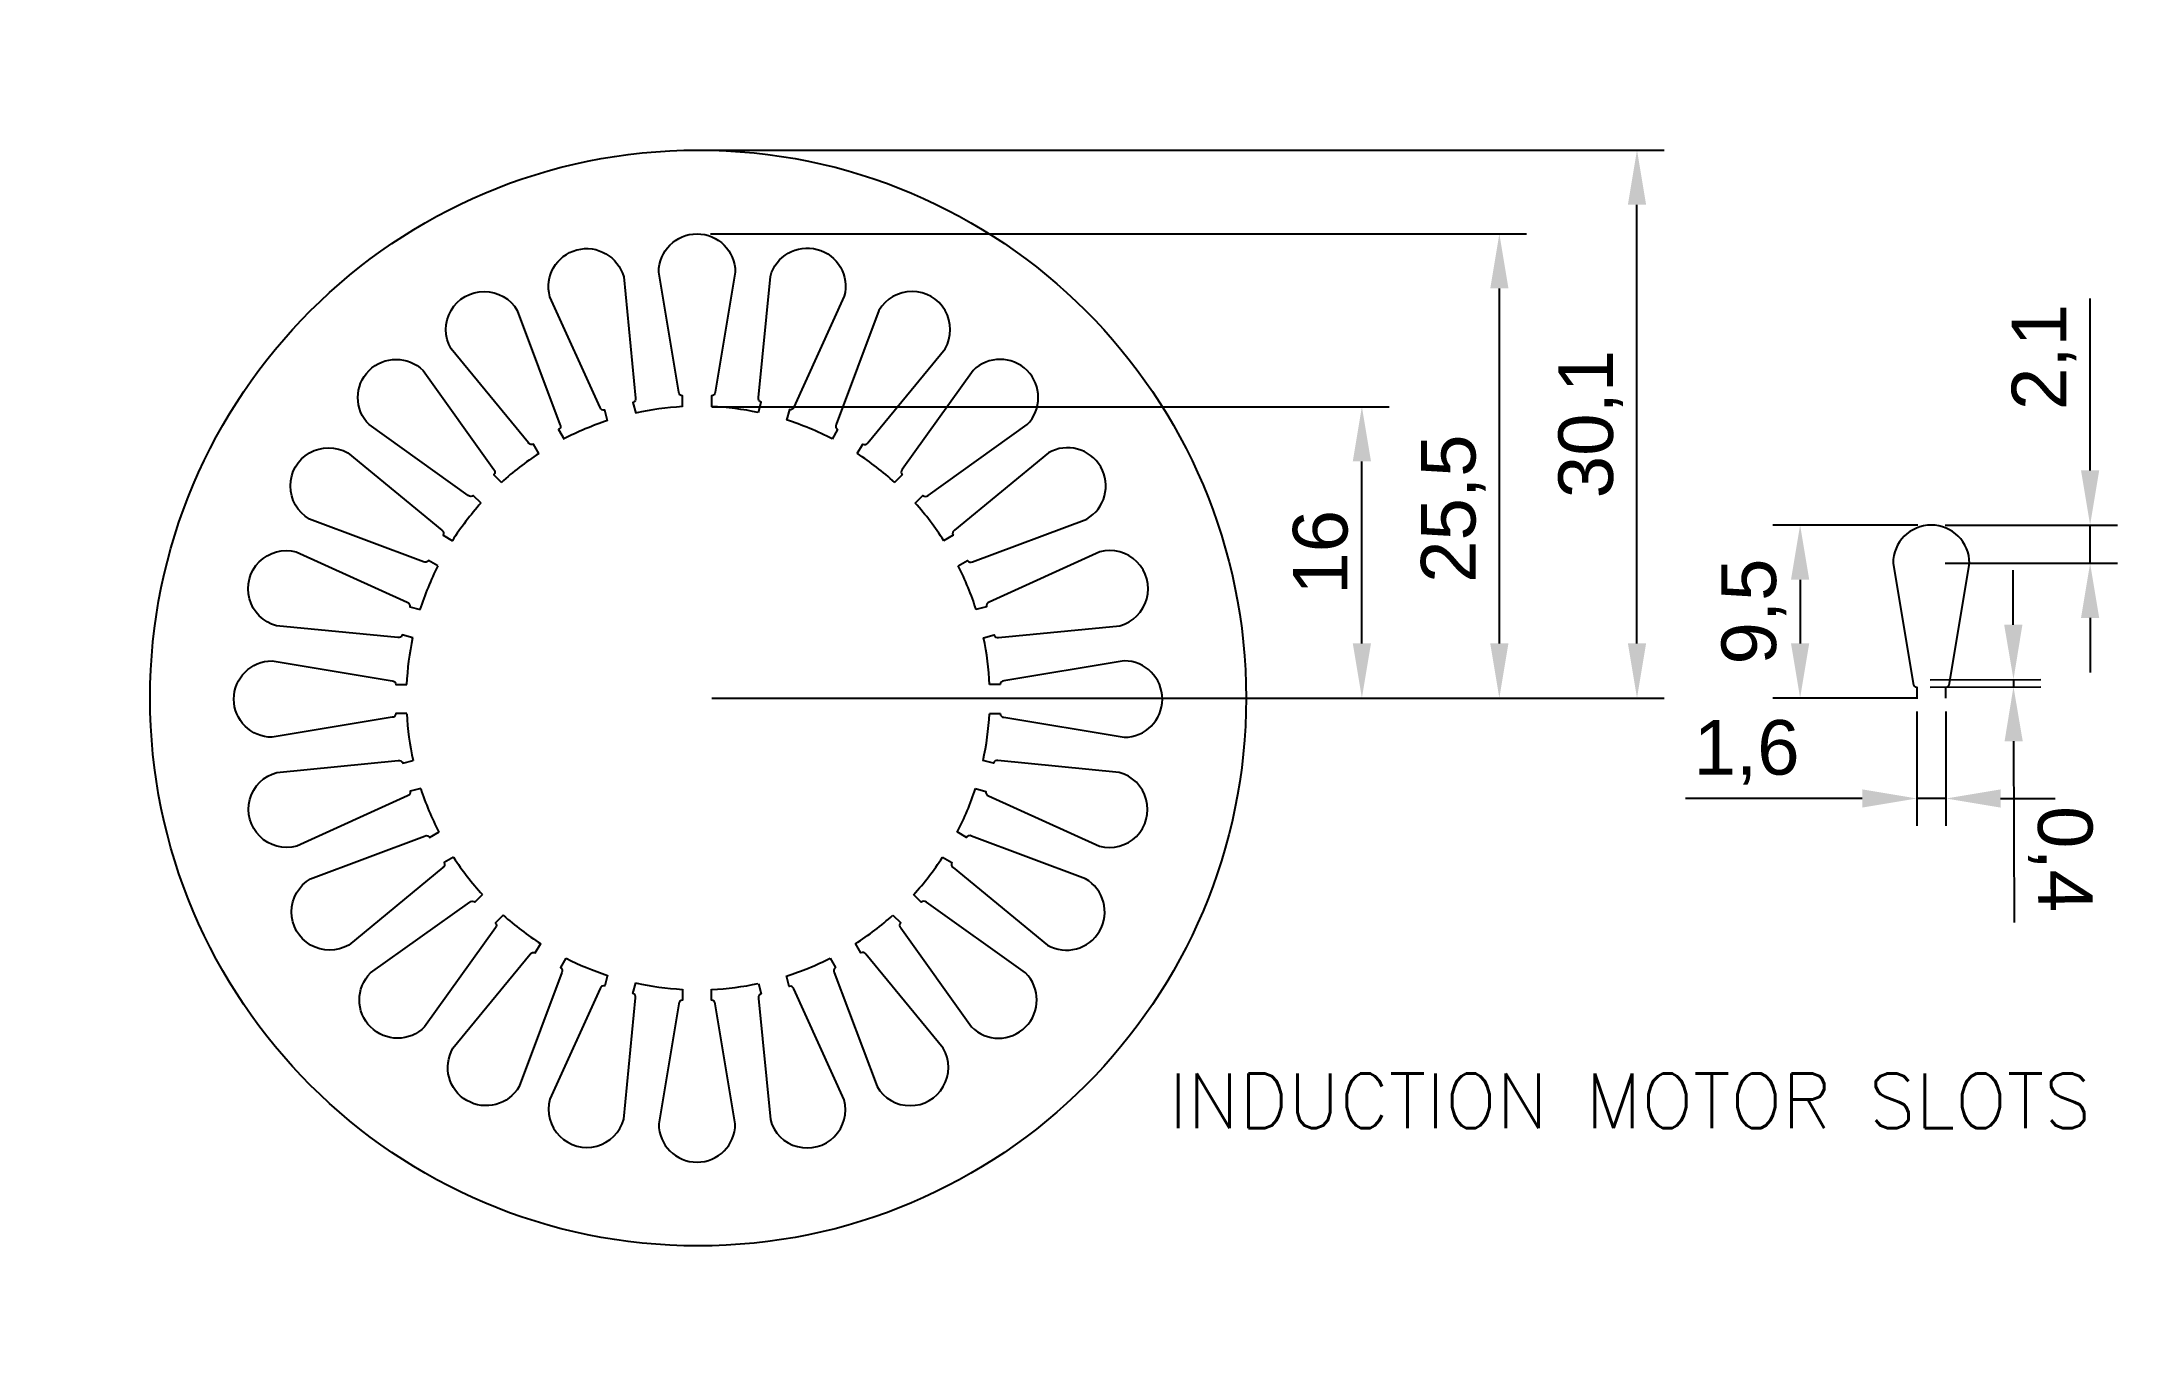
# Model space of a CAD drawing. Header units: millimetres. Extents: x 962 to 1076, y 238 to 310.
import ezdxf

# ---------------------------------------------------------------- set-up
doc = ezdxf.new("R2010")
doc.units = ezdxf.units.MM
doc.styles.add('Simplex_3', font='simplex.shx', dxfattribs={"height": 3})
doc.styles.get("Standard").update_dxf_attribs({"font": 'Arial Unicode MS.ttf'})
doc.dimstyles.new('Decimal-3', dxfattribs={"dimscale": 1.2, "dimtxt": 2.5, "dimasz": 2.5, "dimexe": 1.25, "dimexo": 0.625, "dimtad": 1, "dimtxsty": 'Standard', "dimcen": 2.5, "dimadec": 0, "dimazin": 0, "dimtfac": 1, "dimtmove": 0, "dimatfit": 3, "dimfxl": 1, "dimarcsym": 0})

# ---------------------------------------------------------------- blocks, each defined once
blk = doc.blocks.new('*U3')
for points in [[(0.86, 0), (0.86, 0.6, 0.414214), (1.06, 0.8), (2.16, 7.4, 1), (-2.04, 7.4), (-0.94, 0.8, 0.414214), (-0.74, 0.6), (-0.74, 0)], [(-16, -16.86), (-16.6, -16.86, -0.414214), (-16.8, -17.06), (-23.4, -18.16, -1), (-23.4, -13.96), (-16.8, -15.06, -0.414214), (-16.6, -15.26), (-16, -15.26)], [(16, -16.86), (16.6, -16.86, 0.414214), (16.8, -17.06), (23.4, -18.16, 1), (23.4, -13.96), (16.8, -15.06, 0.414214), (16.6, -15.26), (16, -15.26)], [(0.86, -32), (0.86, -32.6, -0.414214), (1.06, -32.8), (2.16, -39.4, -1), (-2.04, -39.4), (-0.94, -32.8, -0.414214), (-0.74, -32.6), (-0.74, -32)]]:
    blk.add_lwpolyline(points, format="xyb")
blk = doc.blocks.new('*U4')
at = {"color": 0, "linetype": 'ByBlock', "lineweight": -2, "transparency": 16777216, "rotation": 270}
blk.add_blockref('*U3', (1014.34, 273.76), dxfattribs=at)
blk = doc.blocks.new('*U5')
for points in [[(0.86, 0), (0.86, 0.6, 0.414214), (1.06, 0.8), (2.16, 7.4, 1), (-2.04, 7.4), (-0.94, 0.8, 0.414214), (-0.74, 0.6), (-0.74, 0)], [(-16, -16.86), (-16.6, -16.86, -0.414214), (-16.8, -17.06), (-23.4, -18.16, -1), (-23.4, -13.96), (-16.8, -15.06, -0.414214), (-16.6, -15.26), (-16, -15.26)], [(16, -16.86), (16.6, -16.86, 0.414214), (16.8, -17.06), (23.4, -18.16, 1), (23.4, -13.96), (16.8, -15.06, 0.414214), (16.6, -15.26), (16, -15.26)], [(0.86, -32), (0.86, -32.6, -0.414214), (1.06, -32.8), (2.16, -39.4, -1), (-2.04, -39.4), (-0.94, -32.8, -0.414214), (-0.74, -32.6), (-0.74, -32)]]:
    blk.add_lwpolyline(points, format="xyb")
blk = doc.blocks.new('*U6')
at = {"color": 0, "linetype": 'ByBlock', "lineweight": -2, "transparency": 16777216, "rotation": 270}
blk.add_blockref('*U5', (881.3, 273.76), dxfattribs=at)
blk = doc.blocks.new('*U7')
for points in [[(0.86, 0), (0.86, 0.6, 0.414214), (1.06, 0.8), (2.16, 7.4, 1), (-2.04, 7.4), (-0.94, 0.8, 0.414214), (-0.74, 0.6), (-0.74, 0)], [(-16, -16.86), (-16.6, -16.86, -0.414214), (-16.8, -17.06), (-23.4, -18.16, -1), (-23.4, -13.96), (-16.8, -15.06, -0.414214), (-16.6, -15.26), (-16, -15.26)], [(16, -16.86), (16.6, -16.86, 0.414214), (16.8, -17.06), (23.4, -18.16, 1), (23.4, -13.96), (16.8, -15.06, 0.414214), (16.6, -15.26), (16, -15.26)], [(0.86, -32), (0.86, -32.6, -0.414214), (1.06, -32.8), (2.16, -39.4, -1), (-2.04, -39.4), (-0.94, -32.8, -0.414214), (-0.74, -32.6), (-0.74, -32)]]:
    blk.add_lwpolyline(points, format="xyb")
blk = doc.blocks.new('*U8')
at = {"color": 0, "linetype": 'ByBlock', "lineweight": -2, "transparency": 16777216, "rotation": 270}
blk.add_blockref('*U7', (1101.3, 273.76), dxfattribs=at)
blk = doc.blocks.new('*U9')
for points in [[(0.86, 0), (0.86, 0.6, 0.414214), (1.06, 0.8), (2.16, 7.4, 1), (-2.04, 7.4), (-0.94, 0.8, 0.414214), (-0.74, 0.6), (-0.74, 0)], [(-16, -16.86), (-16.6, -16.86, -0.414214), (-16.8, -17.06), (-23.4, -18.16, -1), (-23.4, -13.96), (-16.8, -15.06, -0.414214), (-16.6, -15.26), (-16, -15.26)], [(16, -16.86), (16.6, -16.86, 0.414214), (16.8, -17.06), (23.4, -18.16, 1), (23.4, -13.96), (16.8, -15.06, 0.414214), (16.6, -15.26), (16, -15.26)], [(0.86, -32), (0.86, -32.6, -0.414214), (1.06, -32.8), (2.16, -39.4, -1), (-2.04, -39.4), (-0.94, -32.8, -0.414214), (-0.74, -32.6), (-0.74, -32)]]:
    blk.add_lwpolyline(points, format="xyb")
blk = doc.blocks.new('*U10')
at = {"color": 0, "linetype": 'ByBlock', "lineweight": -2, "transparency": 16777216, "rotation": 270}
blk.add_blockref('*U9', (948.6, 273.76), dxfattribs=at)
blk = doc.blocks.new('*U11')
for points in [[(0.86, 0), (0.86, 0.6, 0.414214), (1.06, 0.8), (2.16, 7.4, 1), (-2.04, 7.4), (-0.94, 0.8, 0.414214), (-0.74, 0.6), (-0.74, 0)], [(-16, -16.86), (-16.6, -16.86, -0.414214), (-16.8, -17.06), (-23.4, -18.16, -1), (-23.4, -13.96), (-16.8, -15.06, -0.414214), (-16.6, -15.26), (-16, -15.26)], [(16, -16.86), (16.6, -16.86, 0.414214), (16.8, -17.06), (23.4, -18.16, 1), (23.4, -13.96), (16.8, -15.06, 0.414214), (16.6, -15.26), (16, -15.26)], [(0.86, -32), (0.86, -32.6, -0.414214), (1.06, -32.8), (2.16, -39.4, -1), (-2.04, -39.4), (-0.94, -32.8, -0.414214), (-0.74, -32.6), (-0.74, -32)]]:
    blk.add_lwpolyline(points, format="xyb")
blk = doc.blocks.new('*U12')
at = {"color": 0, "linetype": 'ByBlock', "lineweight": -2, "transparency": 16777216, "rotation": 270}
blk.add_blockref('*U11', (811.4, 273.76), dxfattribs=at)
blk = doc.blocks.new('*U13')
for points in [[(0.86, 0), (0.86, 0.6, 0.414214), (1.06, 0.8), (2.16, 7.4, 1), (-2.04, 7.4), (-0.94, 0.8, 0.414214), (-0.74, 0.6), (-0.74, 0)], [(-16, -16.86), (-16.6, -16.86, -0.414214), (-16.8, -17.06), (-23.4, -18.16, -1), (-23.4, -13.96), (-16.8, -15.06, -0.414214), (-16.6, -15.26), (-16, -15.26)], [(16, -16.86), (16.6, -16.86, 0.414214), (16.8, -17.06), (23.4, -18.16, 1), (23.4, -13.96), (16.8, -15.06, 0.414214), (16.6, -15.26), (16, -15.26)], [(0.86, -32), (0.86, -32.6, -0.414214), (1.06, -32.8), (2.16, -39.4, -1), (-2.04, -39.4), (-0.94, -32.8, -0.414214), (-0.74, -32.6), (-0.74, -32)]]:
    blk.add_lwpolyline(points, format="xyb")
blk = doc.blocks.new('*U14')
at = {"color": 0, "linetype": 'ByBlock', "lineweight": -2, "transparency": 16777216, "rotation": 270}
blk.add_blockref('*U13', (1014.34, 273.76), dxfattribs=at)
blk = doc.blocks.new('*D15')
at = {"color": 0, "lineweight": -2, "transparency": 16777216}
for p, q in [((999.09, 303.86), (1051.41, 303.86)), ((1049.91, 276.76), (1049.91, 300.86)), ((999.09, 273.76), (1051.41, 273.76))]:
    blk.add_line(p, q, dxfattribs=at)
at = {"color": 0, "transparency": 16777216}
for points in [[(1049.41, 300.86), (1050.41, 300.86), (1049.91, 303.86)], [(1049.41, 276.76), (1050.41, 276.76), (1049.91, 273.76)]]:
    blk.add_solid(points, dxfattribs=at)
at = {"layer": 'Defpoints', "color": 0, "transparency": 16777216}
for p in [(998.34, 303.86), (1049.91, 303.86), (998.34, 273.76)]:
    blk.add_point(p, dxfattribs=at)
at = {"color": 0, "transparency": 16777216, "insert": (1047.37, 288.81), "char_height": 3, "attachment_point": 5, "rotation": 90}
blk.add_mtext('30,1', dxfattribs=at)
blk = doc.blocks.new('*D16')
at = {"color": 0, "lineweight": -2, "transparency": 16777216}
for p, q in [((999.02, 299.26), (1043.85, 299.26)), ((1042.35, 276.76), (1042.35, 296.26)), ((999.09, 273.76), (1043.85, 273.76))]:
    blk.add_line(p, q, dxfattribs=at)
at = {"color": 0, "transparency": 16777216}
for points in [[(1041.85, 296.26), (1042.85, 296.26), (1042.35, 299.26)], [(1041.85, 276.76), (1042.85, 276.76), (1042.35, 273.76)]]:
    blk.add_solid(points, dxfattribs=at)
at = {"layer": 'Defpoints', "color": 0, "transparency": 16777216}
for p in [(998.27, 299.26), (1042.35, 299.26), (998.34, 273.76)]:
    blk.add_point(p, dxfattribs=at)
at = {"color": 0, "transparency": 16777216, "insert": (1039.82, 284.16), "char_height": 3, "attachment_point": 5, "rotation": 90}
blk.add_mtext('25,5', dxfattribs=at)
blk = doc.blocks.new('*D17')
at = {"color": 0, "lineweight": -2, "transparency": 16777216}
for p, q in [((999.09, 289.76), (1036.3, 289.76)), ((1034.8, 276.76), (1034.8, 286.76)), ((999.09, 273.76), (1036.3, 273.76))]:
    blk.add_line(p, q, dxfattribs=at)
at = {"color": 0, "transparency": 16777216}
for points in [[(1034.3, 286.76), (1035.3, 286.76), (1034.8, 289.76)], [(1034.3, 276.76), (1035.3, 276.76), (1034.8, 273.76)]]:
    blk.add_solid(points, dxfattribs=at)
at = {"layer": 'Defpoints', "color": 0, "transparency": 16777216}
for p in [(998.34, 289.76), (1034.8, 289.76), (998.34, 273.76)]:
    blk.add_point(p, dxfattribs=at)
at = {"color": 0, "transparency": 16777216, "insert": (1032.53, 281.76), "char_height": 3, "attachment_point": 5, "rotation": 90}
blk.add_mtext('16', dxfattribs=at)
blk = doc.blocks.new('*D22')
at = {"color": 0, "lineweight": -2, "transparency": 16777216}
for p, q in [((1074.8, 286.26), (1074.8, 295.71)), ((1066.84, 283.26), (1076.3, 283.26)), ((1074.8, 281.16), (1074.8, 283.26)), ((1066.83, 281.16), (1076.3, 281.16)), ((1074.8, 278.16), (1074.8, 275.16))]:
    blk.add_line(p, q, dxfattribs=at)
at = {"color": 0, "transparency": 16777216}
for points in [[(1074.3, 286.26), (1075.3, 286.26), (1074.8, 283.26)], [(1074.3, 278.16), (1075.3, 278.16), (1074.8, 281.16)]]:
    blk.add_solid(points, dxfattribs=at)
at = {"layer": 'Defpoints', "color": 0, "transparency": 16777216}
for p in [(1066.09, 283.26), (1074.8, 283.26), (1066.08, 281.16)]:
    blk.add_point(p, dxfattribs=at)
at = {"color": 0, "transparency": 16777216, "insert": (1072.27, 292.49), "char_height": 3, "attachment_point": 5, "rotation": 90}
blk.add_mtext('2,1', dxfattribs=at)
blk = doc.blocks.new('*D23')
at = {"color": 0, "lineweight": -2, "transparency": 16777216}
for p, q in [((1070.58, 277.78), (1070.57, 280.78)), ((1066.02, 274.76), (1072.09, 274.78)), ((1066.02, 274.36), (1072.09, 274.38)), ((1070.59, 274.78), (1070.59, 274.38)), ((1070.6, 271.38), (1070.63, 261.43))]:
    blk.add_line(p, q, dxfattribs=at)
at = {"color": 0, "transparency": 16777216}
for points in [[(1071.08, 277.78), (1070.08, 277.78), (1070.59, 274.78)], [(1071.1, 271.38), (1070.1, 271.38), (1070.59, 274.38)]]:
    blk.add_solid(points, dxfattribs=at)
at = {"layer": 'Defpoints', "color": 0, "transparency": 16777216}
for p in [(1065.27, 274.76), (1065.28, 274.36), (1070.59, 274.38)]:
    blk.add_point(p, dxfattribs=at)
at = {"color": 0, "transparency": 16777216, "insert": (1073.16, 264.91), "char_height": 3, "attachment_point": 5, "rotation": 270.1874}
blk.add_mtext('0,4', dxfattribs=at)
blk = doc.blocks.new('*D24')
at = {"color": 0, "lineweight": -2, "transparency": 16777216}
for p, q in [((1065.28, 273.01), (1065.28, 266.74)), ((1066.88, 273.01), (1066.88, 266.74)), ((1062.28, 268.24), (1052.58, 268.24)), ((1066.88, 268.24), (1065.28, 268.24)), ((1069.88, 268.24), (1072.88, 268.24))]:
    blk.add_line(p, q, dxfattribs=at)
at = {"color": 0, "transparency": 16777216}
for points in [[(1062.28, 268.74), (1062.28, 267.74), (1065.28, 268.24)], [(1069.88, 268.74), (1069.88, 267.74), (1066.88, 268.24)]]:
    blk.add_solid(points, dxfattribs=at)
at = {"layer": 'Defpoints', "color": 0, "transparency": 16777216}
for p in [(1065.28, 273.76), (1066.88, 273.76), (1066.88, 268.24)]:
    blk.add_point(p, dxfattribs=at)
at = {"color": 0, "transparency": 16777216, "insert": (1055.93, 270.77), "char_height": 3, "attachment_point": 5}
blk.add_mtext('1,6', dxfattribs=at)
blk = doc.blocks.new('*D25')
at = {"color": 0, "lineweight": -2, "transparency": 16777216}
for p, q in [((1065.33, 283.26), (1057.37, 283.26)), ((1058.87, 280.26), (1058.87, 276.76)), ((1065.33, 273.76), (1057.37, 273.76))]:
    blk.add_line(p, q, dxfattribs=at)
at = {"color": 0, "transparency": 16777216}
for points in [[(1058.37, 280.26), (1059.37, 280.26), (1058.87, 283.26)], [(1058.37, 276.76), (1059.37, 276.76), (1058.87, 273.76)]]:
    blk.add_solid(points, dxfattribs=at)
at = {"layer": 'Defpoints', "color": 0, "transparency": 16777216}
for p in [(1066.08, 283.26), (1058.87, 273.76), (1066.08, 273.76)]:
    blk.add_point(p, dxfattribs=at)
at = {"color": 0, "transparency": 16777216, "insert": (1056.33, 278.51), "char_height": 3, "attachment_point": 5, "rotation": 90}
blk.add_mtext('9,5', dxfattribs=at)

msp = doc.modelspace()

# ---------------------------------------------------------------- linework, layer by layer
msp.add_lwpolyline([(1066.875, 273.76), (1066.875, 274.36, 0.4142136), (1067.075, 274.56), (1068.175, 281.16, 1), (1063.975, 281.16), (1065.075, 274.56, 0.4142136), (1065.275, 274.36), (1065.275, 273.76)], format="xyb")
msp.add_circle((998.338, 273.76), 30.1)
for start, end in [(93.09121, 102.36915), (78.09121, 87.36915), (108.09121, 117.36915), (62.63085, 72.36915), (123.09121, 132.36915), (47.63085, 56.90879), (138.09121, 147.36915), (32.63085, 41.90879), (153.09121, 162.36915), (17.63085, 26.90879), (168.09121, 177.36915), (2.63085, 11.90879), (183.09121, 192.36915), (347.63085, 356.90879), (198.09121, 207.36915), (332.63085, 341.90879), (213.09121, 222.36915), (317.63085, 326.90879), (228.09121, 237.36915), (302.63085, 311.90879), (243.09121, 251.90879), (287.63085, 296.90879), (257.63085, 266.90879), (272.63085, 281.90879)]:
    msp.add_arc((998.338, 273.76), 16.028, start, end)

# ---------------------------------------------------------------- block references
for name, p, rotation in [('*U12', (629.483, -482.25), 45), ('*U6', (385.847, -395.973), 30.00000000000002), ('*U8', (692.771, -803.017), 59.99999999999987), ('*U10', (168.37, -232.046), 15.00000000000002), ('*U14', (-36.837, 267.717), 344.9999999999999)]:
    msp.add_blockref(name, p, dxfattribs=dict(rotation=rotation))
msp.add_blockref('*U4', (0, 0))

# ---------------------------------------------------------------- texts
at = {"insert": (1024.193, 253.137), "char_height": 3, "attachment_point": 1, "style": 'Simplex_3'}
msp.add_mtext_dynamic_manual_height_columns('INDUCTION MOTOR SLOTS', width=64.1527, gutter_width=15, heights=[0], dxfattribs=at)

# ---------------------------------------------------------------- dimensions: what is measured, and where the dimension line sits
for base, p1, p2, angle, picture, middle, dimtype in [((1049.908, 303.86), (998.338, 273.76), (998.338, 303.86), 90, '*D15', (1049.908, 288.81), 160), ((1042.354, 299.261), (998.338, 273.76), (998.274, 299.261), 90, '*D16', (1042.354, 284.158), 160), ((1034.8, 289.761), (998.338, 273.76), (998.338, 289.761), 90, '*D17', (1034.8, 281.761), 160), ((1070.588, 274.378), (1065.274, 274.76), (1065.275, 274.36), 270.18737, '*D23', (1070.619, 264.906), 161)]:
    dim = msp.add_linear_dim(base=base, p1=p1, p2=p2, angle=angle, dimstyle='Decimal-3')
    dim.commit()
    dim.dimension.update_dxf_attribs({"geometry": picture, "text_midpoint": middle, "dimtype": dimtype})
for base, p1, p2, picture, middle in [((1074.803, 283.26), (1066.075, 281.16), (1066.087, 283.26), '*D22', (1072.266, 292.486)), ((1058.87, 273.758), (1066.075, 283.26), (1066.075, 273.758), '*D25', (1056.333, 278.509))]:
    dim = msp.add_linear_dim(base=base, p1=p1, p2=p2, angle=90, dimstyle='Decimal-3')
    dim.commit()
    dim.dimension.update_dxf_attribs({"geometry": picture, "text_midpoint": middle})
dim = msp.add_linear_dim(base=(1066.875, 268.235), p1=(1065.275, 273.76), p2=(1066.875, 273.76), dimstyle='Decimal-3')
dim.commit()
dim.dimension.update_dxf_attribs({"geometry": '*D24', "text_midpoint": (1055.926, 268.235), "dimtype": 160})

doc.saveas('drawing.dxf')
